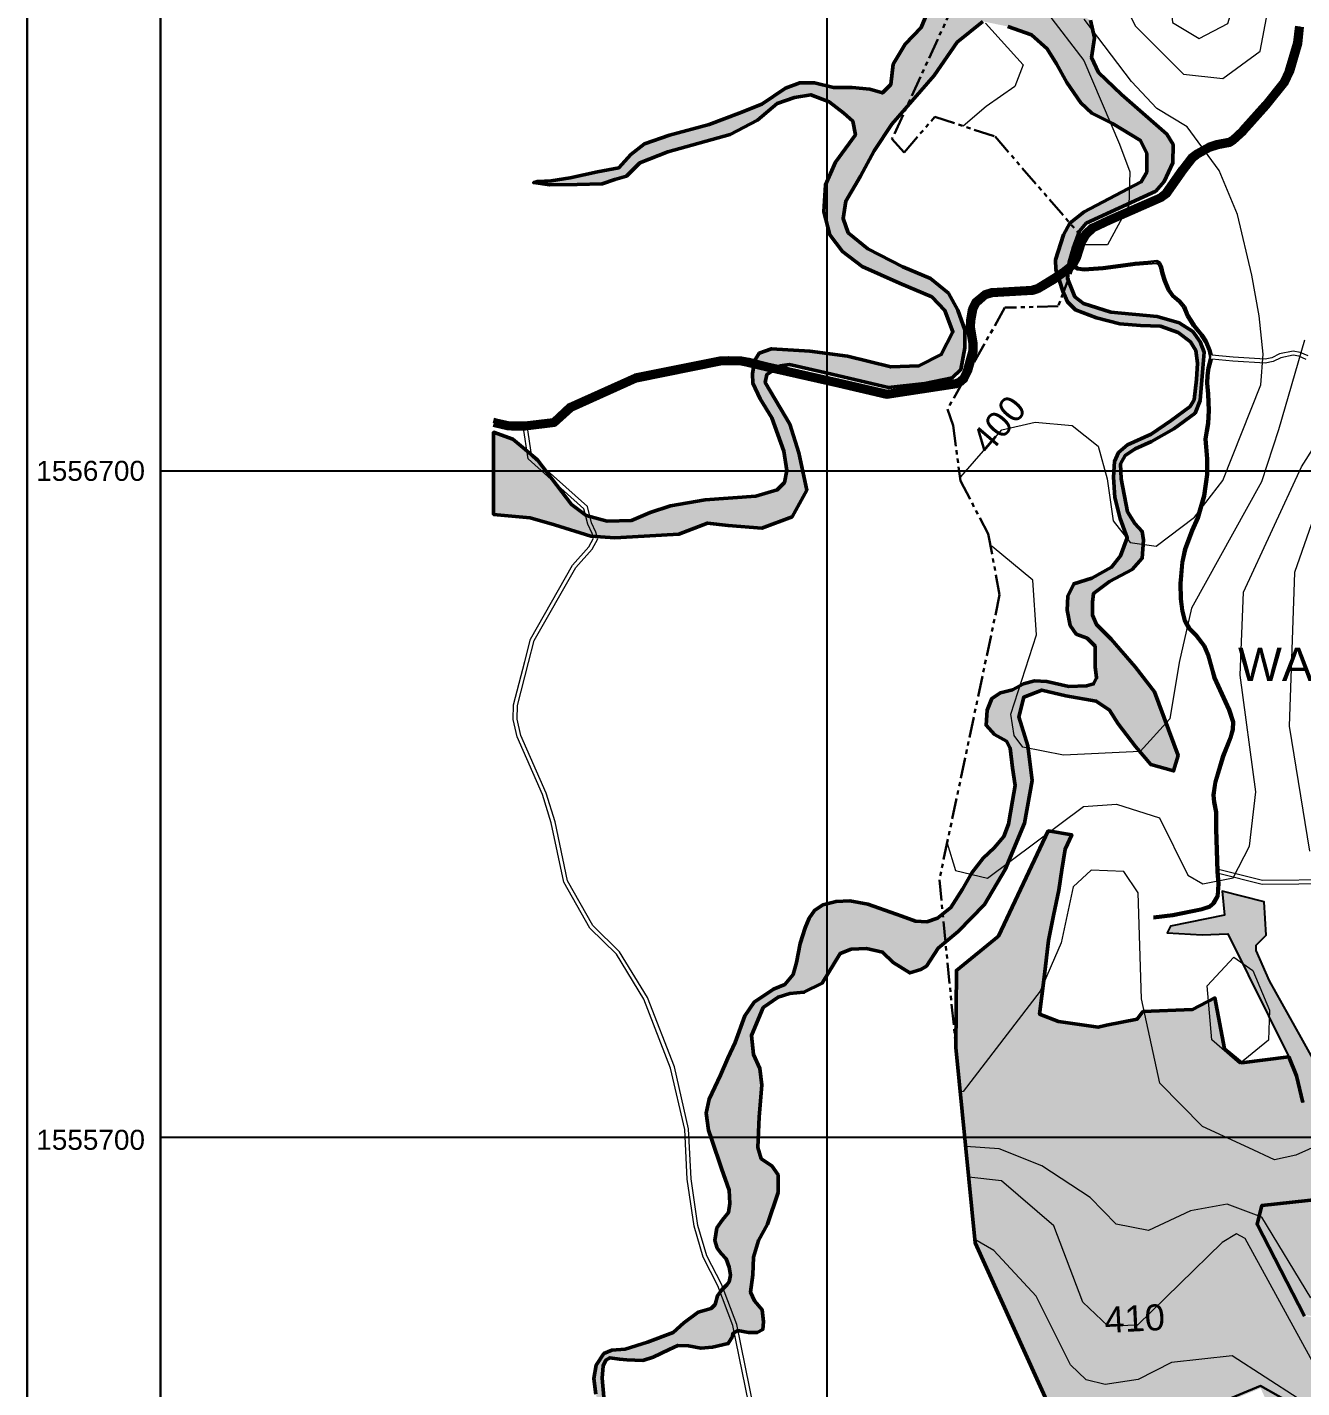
# Model space of a CAD drawing. Header units: metres. Extents: x 32505 to 230200, y 224018 to 1564544.
# Drawn here: x 222800 to 224713, y 1555324 to 1557366 of the extents above; entities that cross this region are included whole.
import ezdxf

# ---------------------------------------------------------------- set-up
doc = ezdxf.new("R2010")
doc.units = ezdxf.units.M
doc.linetypes.add('PHANTOM2', pattern=[1.25, 0.625, -0.125, 0.125, -0.125, 0.125, -0.125])
for name, color, linetype, lineweight in [('10 M CONTOUR', 8, 'Continuous', 9), ('2 M CONTOUR', 254, 'Continuous', 9), ('STREAM', 141, 'Continuous', 0)]:
    doc.layers.add(name, color=color, linetype=linetype, lineweight=lineweight)
for name, color, linetype in [('CONTEXT', 44, 'Continuous'), ('G_B.T. ROAD', 1, 'Continuous'), ('G_CART TRACK', 252, 'Continuous'), ('GRID', 7, 'Continuous'), ('name power lines', 1, 'Continuous'), ('road', 10, 'Continuous'), ('VILLAGE BOUNDARY', 6, 'Continuous')]:
    doc.layers.add(name, color=color, linetype=linetype)
doc.styles.get("Standard").update_dxf_attribs({"font": 'arial.ttf'})

msp = doc.modelspace()

# ---------------------------------------------------------------- hatches: boundary and pattern name
at = {"layer": 'STREAM', "lineweight": 50}
h = msp.add_hatch(color=256, dxfattribs=at)
h.dxf.hatch_style = 1
h.paths.add_polyline_path([(224247.4, 1558015.7), (224226.8, 1558186.4), (224238.5, 1558290.2), (224245.8, 1558341.5), (224238.5, 1558386.2), (224235.5, 1558457.7), (224234.1, 1558505.1), (224232.1, 1558536.4), (224221.5, 1558557.8), (224209.8, 1558581.1), (224192, 1558593.9), (224177.7, 1558605.2), (224151.7, 1558608.6), (224121.6, 1558605.9), (224115.2, 1558598.4), (224114.1, 1558580.7), (224112.5, 1558553.7), (224106.1, 1558531.4), (224088.1, 1558517), (224049.2, 1558503.9), (224021, 1558485.9), (224004.9, 1558469.2), (223998.9, 1558445.2), (223996.5, 1558420.1), (223985.7, 1558387.8), (223960.9, 1558337.1), (223941.8, 1558303.2), (223937.6, 1558272.3), (223932.3, 1558237.8), (223923, 1558220.8), (223891, 1558193.5), (223863.7, 1558154.9), (223860.9, 1558126.7), (223866.6, 1558091.9), (223849.6, 1558049.5), (223840.2, 1558003.4), (223834.5, 1557969.6), (223838.6, 1557935), (223836.7, 1557915.9), (223830.7, 1557898.2), (223815.9, 1557885.2), (223794.9, 1557880.9), (223760.1, 1557877.3), (223718.8, 1557886.7), (223697.5, 1557879), (223690.1, 1557872.2), (223681.5, 1557852.8), (223671.8, 1557835.7), (223657, 1557826.5), (223630.2, 1557830.2), (223621, 1557855.1), (223609, 1557887.6), (223599.9, 1557900.1), (223580.2, 1557909.6), (223560.9, 1557922.6), (223532.9, 1557953.7), (223500, 1557979.3), (223500, 1557965.7), (223510.2, 1557958.3), (223533.1, 1557934.2), (223552.8, 1557909.9), (223570.1, 1557895.3), (223584.7, 1557891.6), (223592, 1557882.5), (223600.2, 1557861.6), (223612.1, 1557830.6), (223620.3, 1557807.9), (223646.7, 1557793.3), (223666.7, 1557793.3), (223680.4, 1557800.6), (223696.8, 1557823.3), (223708.8, 1557830.4), (223741.1, 1557831), (223769, 1557822.5), (223801.9, 1557803.2), (223831.4, 1557793), (223893.1, 1557774.8), (223953.8, 1557737.2), (223977.4, 1557697.1), (223981.9, 1557669.3), (223984.6, 1557645.1), (223998.9, 1557625.3), (224037.5, 1557610.1), (224060.9, 1557587.7), (224073.4, 1557560.7), (224086, 1557545.5), (224104, 1557535.6), (224135.4, 1557536.5), (224174.9, 1557505.1), (224185.7, 1557455.7), (224157.6, 1557403.9), (224141.5, 1557365.6), (224117.4, 1557340.6), (224099.6, 1557310.3), (224096, 1557279.9), (224083.5, 1557267.4), (224064.7, 1557272.8), (224038, 1557275.5), (224010.3, 1557275.5), (223981.7, 1557282.6), (223959.4, 1557282.6), (223938, 1557274.6), (223902.3, 1557250.5), (223868.3, 1557237.1), (223823.7, 1557220.2), (223763.9, 1557204.1), (223726.4, 1557190.7), (223705.9, 1557174.7), (223688, 1557155), (223655.9, 1557148.8), (223614.8, 1557139.9), (223586.2, 1557135.4), (223565.7, 1557134.5), (223560.3, 1557132.7), (223584.5, 1557129.2), (223625.5, 1557130.1), (223663, 1557130.9), (223681.8, 1557137.2), (223699.6, 1557142.5), (223719.3, 1557162.2), (223761.2, 1557179.1), (223855, 1557205), (223896, 1557226.4), (223925.4, 1557251.3), (223951.5, 1557260.7), (223976, 1557264.6), (224003.8, 1557254), (224025.5, 1557236.8), (224038.9, 1557225.1), (224043, 1557204.6), (224012.9, 1557163.5), (223998, 1557129.2), (223995.7, 1557088.9), (224004.6, 1557054.6), (224023.4, 1557029.2), (224053.3, 1557007.1), (224109.1, 1556981.6), (224157.8, 1556961.2), (224177, 1556940.6), (224189.3, 1556908.9), (224171.7, 1556874.6), (224138.3, 1556857.9), (224096, 1556856.2), (224031.2, 1556872.3), (223974.7, 1556880), (223917.1, 1556883.3), (223898.5, 1556876.7), (223891.3, 1556865.2), (223888.6, 1556846), (223889.2, 1556831.6), (223900.1, 1556808.2), (223917.6, 1556779.9), (223935.6, 1556729.8), (223939.9, 1556700.9), (223936.7, 1556682.9), (223925.7, 1556671.5), (223893.6, 1556662.2), (223817.6, 1556656.7), (223765.5, 1556647.5), (223734.7, 1556637.7), (223707, 1556625.8), (223670.2, 1556624.7), (223638.7, 1556633.4), (223617.1, 1556649.6), (223565.1, 1556717.4), (223528.6, 1556747.6), (223500, 1556758.1), (223500, 1556634.8), (223554.8, 1556629.7), (223591.2, 1556619.3), (223645.7, 1556602.4), (223682, 1556599.8), (223726.1, 1556602.4), (223778, 1556605), (223820.8, 1556621.9), (223852, 1556618), (223902.6, 1556614.1), (223948, 1556631), (223970, 1556671.1), (223957.8, 1556727), (223944.6, 1556770), (223907.7, 1556832.7), (223909.9, 1556844.7), (223930.1, 1556857.7), (223944.2, 1556859.7), (224007.6, 1556845.2), (224092.5, 1556825.2), (224147, 1556831.2), (224187.9, 1556839.7), (224201.4, 1556852.2), (224207.4, 1556884.6), (224207.4, 1556911.6), (224196.7, 1556941.5), (224182.8, 1556966.8), (224155.5, 1556988.6), (224114.3, 1557006.5), (224061.6, 1557033.3), (224032.3, 1557057.6), (224024.5, 1557078.9), (224028.5, 1557104.9), (224050.5, 1557142.6), (224071, 1557180.4), (224097.8, 1557220.6), (224161.3, 1557293.3), (224195.8, 1557343.4), (224234.1, 1557374.7), (224271.5, 1557367.1), (224307.3, 1557354.7), (224330.7, 1557333.7), (224344.7, 1557311.1), (224360.3, 1557283.1), (224381.3, 1557252.7), (224397.6, 1557237.2), (224428.8, 1557221.6), (224470.8, 1557195.9), (224480.2, 1557176.5), (224480.2, 1557148.5), (224471.8, 1557133.9), (224433, 1557113.6), (224386.4, 1557088.8), (224364.6, 1557071.9), (224355.4, 1557054.4), (224343.4, 1557017.1), (224343.8, 1557002.6), (224354.4, 1556969.9), (224361.1, 1556953.6), (224373.2, 1556941.6), (224404.9, 1556930), (224440, 1556920.9), (224470.8, 1556918.5), (224500.6, 1556917.1), (224527.1, 1556907.9), (224545.7, 1556893.8), (224553.8, 1556880.9), (224556.2, 1556861.8), (224554.8, 1556837.5), (224551.4, 1556806.9), (224545.2, 1556796.8), (224517, 1556775.8), (224486.9, 1556755.3), (224451.3, 1556739.3), (224438, 1556727.9), (224431.8, 1556714.1), (224430.4, 1556690.8), (224432.3, 1556660), (224440.4, 1556628.6), (224450.8, 1556599.6), (224440.8, 1556572.5), (224427.5, 1556555.4), (224397.6, 1556539.3), (224370.5, 1556530.7), (224361.5, 1556512), (224360.8, 1556491.1), (224365.3, 1556467.9), (224374.3, 1556455.2), (224390.7, 1556449.2), (224402.7, 1556437.3), (224402.7, 1556420.1), (224402.7, 1556405.9), (224404.9, 1556389.5), (224400.4, 1556380.5), (224390, 1556377.5), (224363, 1556376.8), (224330.2, 1556384.2), (224311.5, 1556385), (224295, 1556380.5), (224278.6, 1556371.5), (224260.6, 1556367.1), (224247.9, 1556358.8), (224240.5, 1556340.9), (224239, 1556318.5), (224251.7, 1556304.3), (224269.6, 1556294.6), (224275.2, 1556284.2), (224278.9, 1556254.5), (224282.6, 1556227.8), (224278.9, 1556204.8), (224272.9, 1556169.9), (224265.5, 1556151.4), (224251.2, 1556134.3), (224234.5, 1556119), (224217.8, 1556096.8), (224203.9, 1556072.2), (224186.3, 1556044.9), (224166, 1556028.7), (224149.9, 1556023.4), (224133.3, 1556024.3), (224112.6, 1556032.1), (224061.5, 1556050.1), (224034.8, 1556054.7), (224014, 1556054), (223993.9, 1556048.9), (223981.5, 1556040.2), (223973.3, 1556028.8), (223967.3, 1556014.2), (223960, 1555990.8), (223954.5, 1555962.5), (223949.5, 1555944.6), (223937.1, 1555929.5), (223920, 1555922.3), (223890.8, 1555902.7), (223877, 1555882.3), (223862.4, 1555842.3), (223851.5, 1555818.6), (223840.7, 1555793.2), (223823.3, 1555757.1), (223819, 1555736.1), (223822.6, 1555710.8), (223827.6, 1555696.3), (223842.2, 1555653.2), (223853.7, 1555620.9), (223854.8, 1555590.2), (223843.7, 1555576.3), (223835, 1555564), (223832.2, 1555545.3), (223835.3, 1555533.8), (223841.5, 1555525.7), (223849.1, 1555517.6), (223856.3, 1555497.8), (223853.2, 1555482.1), (223842.4, 1555470.9), (223835.9, 1555462.2), (223831.3, 1555444.6), (223807, 1555437.6), (223785.4, 1555421.8), (223769.6, 1555407.3), (223731, 1555392.4), (223697.3, 1555382.1), (223677.2, 1555380.8), (223665.4, 1555375.5), (223654.1, 1555358.1), (223650.2, 1555338), (223653.2, 1555314.5), (223662.1, 1555290.8), (223672.1, 1555274.8), (223682.5, 1555257.9), (223692.9, 1555238.4), (223698.1, 1555227.1), (223716.1, 1555192.6), (223736.3, 1555182.6), (223754.5, 1555181.4), (223769.6, 1555172.5), (223779.2, 1555152), (223783.3, 1555121.8), (223777.8, 1555098.5), (223756.4, 1555083.9), (223695.8, 1555060.7), (223637.4, 1555049.9), (223587.6, 1555027.5), (223531.2, 1554986.8), (223500, 1554964.2), (223500, 1554882.8), (223531.3, 1554906.2), (223564.1, 1554928.7), (223590.8, 1554957.4), (223606.2, 1554998), (223638.7, 1555017.1), (223655.2, 1555019), (223689, 1555012.4), (223724.6, 1554996.1), (223741.9, 1554980.9), (223760.1, 1554948.4), (223760.1, 1554917), (223774.4, 1554886.5), (223799.8, 1554861.2), (223829.2, 1554844.9), (223851.6, 1554827.7), (223875.9, 1554792.1), (223887.7, 1554778.6), (223904.1, 1554755.3), (223920.5, 1554730.7), (223931.3, 1554704.2), (223947.7, 1554685.9), (223963.5, 1554658.1), (223977.3, 1554629.8), (223988.1, 1554605.2), (224000.7, 1554585.6), (224017.4, 1554573.9), (224030.8, 1554564.1), (224041, 1554552.3), (224049.2, 1554538.6), (224057, 1554526.1), (224069.2, 1554512), (224079.8, 1554501.8), (224097.4, 1554487.7), (224111.2, 1554479.8), (224133.9, 1554468.9), (224151.2, 1554453.2), (224173.9, 1554433.3), (224191.4, 1554419), (224187.8, 1554428), (224180.5, 1554438.4), (224156.9, 1554458.8), (224142, 1554471.4), (224128.4, 1554481.4), (224121.8, 1554489.5), (224114.9, 1554499.4), (224107.3, 1554506.2), (224094, 1554511.1), (224082.6, 1554515.3), (224078.9, 1554527), (224076.7, 1554537.3), (224075, 1554543.9), (224073.4, 1554548.6), (224069.8, 1554552.7), (224065.8, 1554555.8), (224047.2, 1554579.8), (224034.1, 1554589.5), (224014, 1554598.7), (223999.8, 1554613.5), (223996, 1554623.3), (223989.1, 1554640.8), (223982.6, 1554658), (223977.5, 1554676.6), (223956.1, 1554703.3), (223936.5, 1554738.3), (223928.3, 1554760.2), (223919, 1554776.5), (223900.9, 1554795.1), (223883.4, 1554810.9), (223860.8, 1554840.6), (223825.8, 1554885.2), (223814.8, 1554900.7), (223799.1, 1554918.1), (223800.2, 1554937.4), (223806.8, 1554955.9), (223806.8, 1554978.1), (223792.9, 1555004.7), (223774.1, 1555024.7), (223764.6, 1555041.3), (223767.9, 1555055.8), (223776.3, 1555068.5), (223795.7, 1555090.2), (223808.5, 1555105.1), (223813.8, 1555130), (223805.4, 1555166.3), (223794.8, 1555193.1), (223779.7, 1555200.4), (223763, 1555198.7), (223736.1, 1555196.4), (223725.5, 1555208.2), (223707.4, 1555239.9), (223693.7, 1555265.3), (223677, 1555287.2), (223665.4, 1555310.2), (223662.9, 1555338.4), (223664.8, 1555363.2), (223674.4, 1555369.2), (223688.7, 1555367.1), (223700.1, 1555366), (223724, 1555365.3), (223739.4, 1555369.9), (223763.4, 1555381.4), (223776.4, 1555387.8), (223792.5, 1555387.1), (223811.2, 1555383.4), (223828.4, 1555385), (223852.2, 1555390.4), (223858.5, 1555401.2), (223859, 1555405.8), (223866.4, 1555410.1), (223882.5, 1555407.1), (223895.4, 1555406.9), (223904, 1555411.4), (223905.2, 1555423.2), (223903.1, 1555441.1), (223884.9, 1555462.9), (223888.9, 1555493.6), (223890, 1555520), (223897.4, 1555545.4), (223911.1, 1555569.7), (223927, 1555617.2), (223927, 1555643.6), (223917.5, 1555657.4), (223901.6, 1555667.9), (223896.3, 1555684.6), (223898.4, 1555730.8), (223902.6, 1555778.1), (223899.4, 1555803.3), (223890, 1555824.3), (223886.8, 1555852.6), (223904.7, 1555894.6), (223926.8, 1555910.4), (223944.6, 1555915.6), (223965.6, 1555917.7), (223993, 1555931.4), (224020.1, 1555975.9), (224036.8, 1555982.2), (224059.8, 1555983.2), (224083.8, 1555978), (224099.5, 1555962.4), (224124.5, 1555946.7), (224141.3, 1555951.9), (224149.6, 1555956.9), (224167.3, 1555983.9), (224197.4, 1556008.8), (224236.8, 1556049.3), (224267.7, 1556102), (224296.7, 1556171.4), (224308.1, 1556235.5), (224301.9, 1556287.3), (224288.4, 1556330.8), (224295.6, 1556360.8), (224322.6, 1556371.1), (224358.8, 1556362.8), (224404.4, 1556354.6), (224424.1, 1556341.1), (224437.5, 1556320.4), (224463.4, 1556286.3), (224486.2, 1556259.3), (224520.4, 1556250), (224527.2, 1556273.1), (224491.7, 1556368.8), (224462.9, 1556406.2), (224427, 1556447.4), (224404.6, 1556469.4), (224398.6, 1556483.6), (224399, 1556503.3), (224400.1, 1556516), (224424.1, 1556534), (224458.2, 1556552.1), (224473.3, 1556569.1), (224475.3, 1556596.2), (224473.3, 1556609.2), (224462.2, 1556621.2), (224451.2, 1556638.9), (224441.7, 1556688.4), (224440.9, 1556710.9), (224447.9, 1556723.3), (224463, 1556733), (224487.5, 1556744.3), (224521, 1556763.1), (224552.6, 1556787), (224560.3, 1556805.9), (224564.2, 1556854.5), (224566.1, 1556878.1), (224560.3, 1556893.9), (224549.1, 1556909.2), (224528.8, 1556922.1), (224496, 1556931.8), (224426.2, 1556938.5), (224385.5, 1556951.2), (224372.1, 1556961.5), (224361.2, 1556988.9), (224363.6, 1557013.2), (224369.6, 1557033.8), (224379.3, 1557059.8), (224389.5, 1557071.8), (224493.6, 1557119.9), (224506.2, 1557134.3), (224519.5, 1557162.6), (224519.6, 1557190.1), (224510.2, 1557205.5), (224442.4, 1557265.2), (224408, 1557297.8), (224397.5, 1557320.7), (224401.6, 1557350.1), (224395.7, 1557376.7), (224383.9, 1557382.6), (224360.9, 1557382.6), (224336.2, 1557383.1), (224316.1, 1557386.7), (224273.8, 1557411.2), (224234.8, 1557442.6), (224215.3, 1557502.6), (224209.3, 1557610.6), (224217.7, 1557665.4), (224230.8, 1557679.4), (224263.4, 1557698.1), (224271.8, 1557723.2), (224276.5, 1557780.1), (224290.5, 1557811.5), (224297.2, 1557814.2), (224291, 1557841.5), (224276, 1557867)])
at = {"layer": 'STREAM', "true_color": 0xffffdb}
h = msp.add_hatch(color=7, dxfattribs=at)
h.dxf.hatch_style = 1
h.paths.add_polyline_path([(225606.6, 1555580), (225522.9, 1555555.5), (225461.9, 1555711.3), (225266, 1556022.2), (225219.2, 1556001.8), (225147.3, 1556151.7), (225131, 1556181.7), (225079.6, 1556295), (224911.7, 1556513.3), (224908.2, 1556632.7), (224839.5, 1556623.1), (224829, 1556563.5), (224826.8, 1556481.2), (224895.3, 1556374.5), (224951.2, 1556239), (225001.3, 1556245.7), (225026, 1556173.6), (225025.8, 1556142), (225034.7, 1556133.2), (225107.3, 1555974.4), (225154.4, 1555979.8), (225190.4, 1555832), (225054.2, 1555798.8), (225046, 1555845.6), (224998.7, 1555848.2), (224994.4, 1555885.5), (224968.5, 1555888.4), (224979.6, 1555815.1), (225020, 1555690.7), (225061.3, 1555686.1), (225072.3, 1555744.5), (225153.5, 1555788.1), (225225, 1555750.1), (225149.7, 1555668), (225136.6, 1555648.8), (225111.1, 1555628.5), (225019.7, 1555686.1), (224941.8, 1555699.2), (224898.9, 1555695.3), (224795.1, 1555547.6), (224857.3, 1555369.9), (224844.3, 1555365.4), (224848.1, 1555310.3), (224800.4, 1555306.9), (224765.9, 1555426.2), (224716.8, 1555431.8), (224645.8, 1555569.7), (224653, 1555597.9), (224744.8, 1555607.6), (224742, 1555662.9), (224714.2, 1555752.5), (224704.7, 1555792.4), (224693.4, 1555820.7), (224622.5, 1555811.9), (224597.1, 1555832.6), (224582.6, 1555909.1), (224548.8, 1555891.9), (224474.4, 1555888.6), (224465.6, 1555877.1), (224419.8, 1555868.1), (224407.2, 1555865.2), (224347.9, 1555873.7), (224319.4, 1555884.7), (224326.1, 1555940.1), (224332.9, 1555995.5), (224340.4, 1556033.1), (224348, 1556070.8), (224352.9, 1556101.5), (224357.9, 1556132.3), (224367.6, 1556154), (224332.3, 1556159.8), (224257.5, 1556001.9), (224194.5, 1555950.4), (224193.8, 1555835), (224222.8, 1555541.7), (224373.9, 1555208.6), (224401.9, 1555220.2), (224420.1, 1555227.8), (224651.1, 1555323.6), (224727.2, 1555155.8), (224889.5, 1555223.2), (225042.1, 1555289.6), (225122.5, 1555196.3), (225119, 1555205.7), (225119, 1555223.8), (225123.2, 1555245.9), (225129.5, 1555262.1), (225151.4, 1555293.4), (225153, 1555315.6), (225147.5, 1555360.9), (225143.9, 1555378.6), (225146.2, 1555389.8), (225152.1, 1555397.4), (225164.2, 1555401), (225184.9, 1555400.3), (225204.7, 1555391.4), (225213.2, 1555363.9), (225213.2, 1555314.3), (225221.8, 1555294.3), (225250.6, 1555277), (225260.2, 1555259.1), (225265.1, 1555245.4), (225284.8, 1555221.8), (225285.8, 1555202.8), (225285.7, 1555172.3), (225277.2, 1555148.9), (225273.5, 1555129.4), (225274.8, 1555112.6), (225278.3, 1555109.2), (225349.6, 1555275.1), (225526.2, 1555078.5), (225592.3, 1555004.9), (226060.8, 1554862.3), (226121.5, 1554856), (226122.7, 1554856), (226130.8, 1554861.9), (226139.4, 1554870), (226139.3, 1554854.1), (226255.4, 1554842.6), (226259.5, 1554848.3), (226259.9, 1554871.3), (226268.5, 1554885.6), (226267.7, 1554897.8), (226316.4, 1554959.4), (226397.3, 1555013.7), (226385.3, 1555076.8), (226378.4, 1555077.1), (226197.4, 1555021.5), (226204.2, 1555051.7), (226114.2, 1555071.6), (225890, 1555099.7), (225810.7, 1555158.9), (225677.8, 1555201.4), (225677.8, 1555214.3), (225826, 1555219.7), (225716.5, 1555433)])
at = {"layer": 'STREAM', "lineweight": 50}
h = msp.add_hatch(color=256, dxfattribs=at)
h.dxf.hatch_style = 1
h.paths.add_polyline_path([(224593.4, 1556069.3), (224596.9, 1556033.6), (224515.7, 1556016.7), (224511, 1556006.9), (224563.4, 1556004.1), (224602, 1556005.6), (224693.4, 1555820.7), (224704.7, 1555792.4), (224714.2, 1555752.5), (224742, 1555662.9), (224744.8, 1555607.6), (224653, 1555597.9), (224645.8, 1555569.7), (224716.1, 1555433.3), (224765.2, 1555427.3), (224816.5, 1555444), (224845.7, 1555365.9), (224857.3, 1555369.9), (224795.1, 1555547.6), (224765.8, 1555617.4), (224777.1, 1555720.1), (224812.6, 1555718.4), (224759.4, 1555764.4), (224711.8, 1555849.7), (224664.2, 1555935.1), (224644.5, 1555980.5), (224644.4, 1555988.4), (224659.5, 1556003.6), (224656.4, 1556053.6)])

# ---------------------------------------------------------------- linework, layer by layer
at = {"color": 1, "lineweight": 50, "flags": 128}
for points in [[(224714.2, 1555752.5), (224704.7, 1555792.4), (224693.4, 1555820.7), (224622.5, 1555811.9), (224597.1, 1555832.6), (224582.6, 1555909.1), (224548.8, 1555891.9), (224474.4, 1555888.6), (224465.6, 1555877.1), (224419.8, 1555868.1), (224407.2, 1555865.2), (224347.9, 1555873.7), (224319.4, 1555884.7), (224326.1, 1555940.1), (224332.9, 1555995.5), (224340.4, 1556033.1), (224348, 1556070.8), (224352.9, 1556101.5), (224357.9, 1556132.3), (224367.6, 1556154), (224332.3, 1556159.8), (224257.5, 1556001.9), (224194.5, 1555950.4), (224193.8, 1555835), (224222.8, 1555541.7), (224373.9, 1555208.6)], [(224716.8, 1555431.8), (224645.8, 1555569.7), (224653, 1555597.9), (224744.8, 1555607.6)]]:
    msp.add_lwpolyline(points, dxfattribs=at)
at = {"color": 4}
for points in [[(224759.4, 1555764.4), (224711.8, 1555849.7), (224664.2, 1555935.1), (224644.5, 1555980.5), (224644.4, 1555988.4), (224659.5, 1556003.6), (224656.4, 1556053.6), (224593.4, 1556069.3), (224596.9, 1556033.6), (224515.7, 1556016.7), (224511, 1556006.9), (224563.4, 1556004.1), (224602, 1556005.6), (224693.4, 1555820.7), (224704.7, 1555792.4), (224714.2, 1555752.5)], [(224744.8, 1555607.6), (224653, 1555597.9), (224645.8, 1555569.7), (224716.1, 1555433.3)]]:
    msp.add_lwpolyline(points, dxfattribs=at)
at = {"layer": '10 M CONTOUR', "linetype": 'Continuous', "elevation": 400}
msp.add_lwpolyline([(224199.9, 1556690.3), (224201.2, 1556691), (224262.7, 1556761.8), (224312.6, 1556773.3), (224368, 1556768.2), (224407.5, 1556737), (224420.8, 1556688.3), (224430, 1556625.1), (224455.2, 1556592.8), (224494.1, 1556587.4), (224551.6, 1556630.5), (224594.5, 1556685.6), (224651.3, 1556829.2), (224654.8, 1556875.4), (224648.8, 1556932.8), (224637.7, 1556993.9), (224616.4, 1557084.7), (224588.7, 1557151.1), (224540.6, 1557216.6), (224495.3, 1557244.1), (224457.5, 1557284.5), (224386.4, 1557378)], dxfattribs=at)
at = {"layer": '10 M CONTOUR'}
msp.add_polyline3d([(224775.2, 1555279.4, 410), (224627.9, 1555548.3, 410), (224614.8, 1555555, 410), (224593.4, 1555542.4, 410), (224466.4, 1555418, 410), (224422.3, 1555416.8, 410), (224384.4, 1555452.8, 410), (224340.8, 1555567, 410), (224262.3, 1555634.7, 410), (224213, 1555640.3, 410)], dxfattribs=at)
at = {"layer": '2 M CONTOUR', "linetype": 'Continuous'}
for points, elevation in [([(224238.1, 1557372.1), (224294.6, 1557309.7), (224282.3, 1557277.1), (224239.4, 1557247.2), (224204.6, 1557217.6)], 396), ([(224717.1, 1556896.3), (224678, 1556761.6), (224652.5, 1556683.9), (224547.2, 1556494), (224528.7, 1556412.5), (224514.9, 1556327.9), (224470.3, 1556278.8), (224355, 1556273.5), (224294.3, 1556285.7), (224281.3, 1556303.2), (224276, 1556335), (224314.6, 1556454.1), (224309.2, 1556536), (224248.4, 1556586.8), (224245.8, 1556587)], 402), ([(224180.6, 1556141.7), (224193.3, 1556100.3), (224241.4, 1556088.9), (224385.3, 1556196.6), (224434.8, 1556200.2), (224499.2, 1556179.4), (224541.9, 1556093.4), (224564.1, 1556080.3), (224609.7, 1556089.4), (224634.2, 1556137), (224644.1, 1556218.7), (224620.3, 1556393.5), (224625.3, 1556517.9), (224712.3, 1556706.1), (224772.4, 1556801)], 404), ([(224749.6, 1556683.5), (224701.8, 1556547.7), (224693.8, 1556317), (224724.5, 1556129.4)], 406), ([(224741.9, 1555690.2), (224704, 1555673.1), (224671.9, 1555666.4), (224633.3, 1555684.4), (224563.7, 1555716.3), (224499.8, 1555781.2), (224472.3, 1555908), (224467.5, 1556066.7), (224446, 1556098.9), (224396.6, 1556101.1), (224369.6, 1556075.9), (224351.6, 1555991.9), (224320, 1555919.3), (224204.9, 1555769), (224200.4, 1555767.8)], 406), ([(224726.3, 1555459), (224653.1, 1555580.2), (224600.7, 1555599.7), (224545.6, 1555589.8), (224483, 1555560.3), (224434.5, 1555569.7), (224395.4, 1555609.9), (224322.8, 1555657.1), (224258.5, 1555682.8), (224208.5, 1555686.2)], 408)]:
    msp.add_lwpolyline(points, dxfattribs=dict(at, elevation=elevation))
at = {"layer": '2 M CONTOUR'}
for points in [[(224650.6, 1557330.2, 402), (224673.6, 1557451.6, 402), (224606.1, 1557590.2, 402), (224520.4, 1557641.2, 402), (224388.6, 1557616.5, 402), (224313.5, 1557579, 402), (224281.6, 1557540.5, 402), (224284.9, 1557497.1, 402), (224316, 1557483.6, 402), (224395.2, 1557463.5, 402), (224436.4, 1557420.7, 402), (224463.3, 1557367.5, 402), (224535.2, 1557295.6, 402), (224594.5, 1557289, 402), (224650.6, 1557330.2, 402)], [(224625.1, 1557447.9, 404), (224581.6, 1557489, 404), (224547.3, 1557487.6, 404), (224518.8, 1557457.2, 404), (224515.3, 1557415.2, 404), (224518.8, 1557373, 404), (224558.6, 1557348.9, 404), (224602, 1557371.6, 404), (224625.1, 1557447.9, 404)], [(224331.3, 1557386.8, 398), (224385.7, 1557316, 398), (224439.3, 1557190.3, 398), (224454.8, 1557149, 398), (224453.5, 1557098.2, 398), (224421.5, 1557039.4, 398), (224382.3, 1557039.6, 398)], [(224663.1, 1555845.6, 404), (224619.2, 1555810.3, 404), (224577.8, 1555846.2, 404), (224570.8, 1555927.5, 404), (224610.8, 1555970.4, 404), (224639.6, 1555950.4, 404), (224664.6, 1555890.9, 404), (224663.1, 1555845.6, 404)], [(224707.6, 1555308.1, 412), (224608.3, 1555372.2, 412), (224517.3, 1555361.9, 412), (224467.2, 1555336.8, 412), (224417.7, 1555329.2, 412), (224389.2, 1555336.3, 412), (224365.7, 1555358.7, 412), (224314.2, 1555461.8, 412), (224250.9, 1555530.3, 412), (224222.3, 1555546.8, 412)]]:
    msp.add_polyline3d(points, dxfattribs=at)
at = {"layer": 'G_B.T. ROAD', "color": 253, "lineweight": 70}
for points in [[(223500, 1556776.2), (223505.3, 1556774.9), (223521.5, 1556771.3), (223527.7, 1556770.8), (223547.1, 1556770.8), (223589.4, 1556775.8), (223613.6, 1556798.1), (223712.4, 1556842.6), (223839.8, 1556868.1), (223852.3, 1556868.9), (223871.9, 1556868.1), (223882.9, 1556866.4), (223910.5, 1556859.5), (224019.2, 1556835), (224090.4, 1556818.4), (224193.2, 1556834.3), (224198.8, 1556837), (224203.8, 1556841.3), (224208.5, 1556851.5), (224216.8, 1556880.4), (224216.8, 1556891.2), (224212.9, 1556915.4), (224213.3, 1556926.5), (224216.4, 1556943.9), (224221.7, 1556955.1), (224236.1, 1556967.5), (224247.3, 1556971), (224307.9, 1556974.2), (224315.5, 1556977), (224339.4, 1556991.1), (224353.2, 1557000.4), (224366.3, 1557010.8), (224371.8, 1557020.7), (224379, 1557044.4), (224387.1, 1557058), (224397.5, 1557067.5), (224423, 1557079.5), (224455, 1557093.5), (224500.8, 1557113.5), (224506.7, 1557118), (224532.3, 1557154.4), (224545.3, 1557171.2), (224555.4, 1557179.1), (224573.4, 1557189), (224585.3, 1557192.8), (224603.4, 1557196.2), (224607.9, 1557199), (224622.6, 1557212.5), (224657, 1557251.1), (224684.5, 1557285.5), (224691.6, 1557300.6), (224703.9, 1557342.7), (224706.7, 1557367.3)], [(223500, 1556770), (223504, 1556769.1), (223520.6, 1556765.4), (223527.5, 1556764.8), (223547.4, 1556764.8), (223592, 1556770.1), (223617, 1556793), (223714.3, 1556836.8), (223840.6, 1556862.2), (223852.3, 1556862.9), (223871.3, 1556862.1), (223881.7, 1556860.5), (223909.1, 1556853.7), (224017.8, 1556829.1), (224090.2, 1556812.3), (224195, 1556828.5), (224202.2, 1556831.9), (224208.7, 1556837.6), (224214.1, 1556849.4), (224222.8, 1556879.5), (224222.8, 1556891.7), (224218.9, 1556915.8), (224219.3, 1556925.9), (224222.2, 1556942.1), (224226.6, 1556951.4), (224239.1, 1556962.2), (224248.4, 1556965), (224309.1, 1556968.3), (224318, 1556971.5), (224342.6, 1556986), (224356.7, 1556995.6), (224370.9, 1557006.8), (224377.4, 1557018.3), (224384.6, 1557041.9), (224391.9, 1557054.1), (224400.9, 1557062.5), (224425.5, 1557074), (224457.4, 1557088.1), (224503.9, 1557108.3), (224511.1, 1557113.8), (224537.1, 1557150.8), (224549.6, 1557167), (224558.7, 1557174.1), (224575.7, 1557183.4), (224586.8, 1557186.9), (224605.6, 1557190.5), (224611.6, 1557194.2), (224626.9, 1557208.3), (224661.6, 1557247.2), (224689.7, 1557282.3), (224697.2, 1557298.4), (224709.8, 1557341.5), (224712.6, 1557366.7)]]:
    msp.add_lwpolyline(points, dxfattribs=at)
at = {"layer": 'G_CART TRACK', "lineweight": 30}
for points in [[(224490.1, 1556031.4), (224519.1, 1556034.7), (224562, 1556043.6), (224573.6, 1556047.4), (224579.5, 1556052.4), (224585.2, 1556062.4), (224586.3, 1556080.2), (224584.9, 1556099.1), (224582.9, 1556162.4), (224582.9, 1556187.9), (224579.7, 1556203), (224578.9, 1556213.8), (224581.7, 1556233.1), (224593.5, 1556272.3), (224604.7, 1556300.7), (224608.1, 1556312.6), (224608.4, 1556323.1), (224602.4, 1556341), (224580.6, 1556389.1), (224576.6, 1556403), (224571.1, 1556422.5), (224565.1, 1556436.6), (224553.3, 1556452.3), (224542.2, 1556463.1), (224536.2, 1556474.2), (224532.1, 1556489.8), (224529.6, 1556507.9), (224529.3, 1556531.1), (224532.1, 1556563), (224536.4, 1556583.2), (224546.9, 1556611.4), (224555.2, 1556630.4), (224564.8, 1556663), (224569.1, 1556694.8), (224569.1, 1556718), (224567.8, 1556736), (224566.9, 1556747.7), (224568.8, 1556760), (224571, 1556771.8), (224571.9, 1556790.9), (224570.6, 1556815.5), (224569.4, 1556831.6), (224569.7, 1556843.3), (224571.5, 1556854.7), (224573.8, 1556864.2), (224575.3, 1556870.9), (224573.1, 1556880.1), (224567.6, 1556893.2), (224561.4, 1556903.1), (224549.4, 1556918), (224544.9, 1556925.1), (224540.4, 1556932.5), (224535, 1556945.2), (224528.2, 1556953.5), (224518.1, 1556962), (224511.8, 1556970.9), (224506, 1556984.6), (224502.4, 1556996), (224500.5, 1557004.9), (224498.2, 1557010.1), (224494.8, 1557012.1), (224481.8, 1557010.9), (224462.9, 1557009.6), (224441.5, 1557006.4), (224414.7, 1557002.8), (224386.1, 1557000.9), (224376.2, 1557002.2), (224370, 1557006.1)], [(224577.7, 1556873.8), (224575.9, 1556881.1), (224570.3, 1556894.6), (224563.9, 1556904.9), (224551.9, 1556919.7), (224547.4, 1556926.7), (224543, 1556933.9), (224537.6, 1556946.7), (224530.3, 1556955.6), (224520.3, 1556964), (224514.5, 1556972.4), (224508.8, 1556985.7), (224505.3, 1556996.7), (224503.3, 1557005.8), (224500.5, 1557012.2), (224495.5, 1557015.2), (224481.6, 1557013.9), (224462.6, 1557012.6), (224441, 1557009.4), (224414.4, 1557005.8), (224386.2, 1557003.9), (224377.3, 1557005.1), (224371.9, 1557008.5)], [(224490.4, 1556028.4), (224519.5, 1556031.7), (224562.8, 1556040.7), (224575.1, 1556044.7), (224581.8, 1556050.5), (224588.1, 1556061.5), (224589.3, 1556080.2), (224587.9, 1556099.3), (224585.9, 1556162.5), (224585.9, 1556188.2), (224582.7, 1556203.4), (224581.9, 1556213.7), (224584.6, 1556232.4), (224596.4, 1556271.3), (224607.6, 1556299.8), (224611.1, 1556312.1), (224611.4, 1556323.5), (224605.2, 1556342.1), (224583.4, 1556390.2), (224579.5, 1556403.8), (224573.9, 1556423.5), (224567.7, 1556438.1), (224555.6, 1556454.3), (224544.6, 1556464.9), (224539, 1556475.3), (224535, 1556490.4), (224532.6, 1556508.1), (224532.3, 1556531), (224535, 1556562.6), (224539.3, 1556582.4), (224549.7, 1556610.3), (224558.1, 1556629.4), (224567.7, 1556662.4), (224572.1, 1556694.6), (224572.1, 1556718.1), (224570.8, 1556736.2), (224569.9, 1556747.6), (224571.8, 1556759.5), (224574, 1556771.4), (224574.9, 1556790.9), (224573.6, 1556815.7), (224572.4, 1556831.6), (224572.7, 1556843.1), (224574.4, 1556854.1), (224576.7, 1556863.5), (224577.7, 1556867.8)]]:
    msp.add_lwpolyline(points, dxfattribs=at)
at = {"layer": 'G_CART TRACK', "lineweight": 15}
for points in [[(224722.3, 1556872.6), (224710.4, 1556878), (224699.8, 1556879.9), (224679.6, 1556875.7), (224667.9, 1556869.9), (224657.7, 1556868), (224609.8, 1556870.7), (224577.7, 1556873.8)], [(224719.3, 1556867.4), (224708.6, 1556872.2), (224699.9, 1556873.8), (224681.6, 1556870), (224669.8, 1556864.1), (224658.1, 1556862), (224609.3, 1556864.7), (224577.7, 1556867.8)], [(223896.9, 1555231.3), (223859, 1555417.5), (223836.6, 1555477), (223814.3, 1555520), (223800.8, 1555566.6), (223790.5, 1555637.2), (223786.7, 1555712), (223765.5, 1555803.8), (223725.2, 1555907.3), (223684.2, 1555974.8), (223644.3, 1556014), (223605.2, 1556083), (223586.4, 1556172), (223573.3, 1556214.6), (223535.2, 1556300.9), (223529.2, 1556326.8), (223529.8, 1556348.9), (223546.6, 1556414.1), (223555.3, 1556447.7), (223618.5, 1556558.7), (223642.8, 1556586.4), (223649.9, 1556599.1), (223648, 1556606.3), (223641.2, 1556620.4), (223635.6, 1556643.4), (223551.7, 1556718.2), (223544.3, 1556767.4)], [(223902.9, 1555232.2), (223864.8, 1555419.1), (223842.1, 1555479.5), (223819.9, 1555522.2), (223806.7, 1555567.8), (223796.5, 1555637.8), (223792.6, 1555712.8), (223771.2, 1555805.6), (223730.7, 1555909.9), (223688.9, 1555978.5), (223649.1, 1556017.7), (223610.9, 1556085.1), (223592.2, 1556173.5), (223579, 1556216.7), (223541, 1556302.8), (223535.2, 1556327.4), (223535.8, 1556348), (223552.4, 1556412.6), (223560.9, 1556445.5), (223623.4, 1556555.2), (223647.7, 1556582.9), (223656.4, 1556598.4), (223653.6, 1556608.4), (223646.9, 1556622.4), (223641, 1556646.6), (223557.3, 1556721.2), (223550.2, 1556768.3)], [(225285.8, 1556062.2), (225284.4, 1556064.1), (225208.8, 1556155.4), (225196, 1556173.2), (225185.8, 1556185.5), (225174.3, 1556190.3), (225149.6, 1556186.7), (225067.6, 1556159.5), (224939.8, 1556132.9), (224902.2, 1556122.9), (224843, 1556099.8), (224813.4, 1556090.9), (224763.2, 1556086.5), (224654.1, 1556085.5), (224587.8, 1556101.9)], [(224763.5, 1556080.5), (224653.3, 1556079.5), (224588.1, 1556095.7)]]:
    msp.add_lwpolyline(points, dxfattribs=at)
at = {"layer": 'GRID', "linetype": 'Continuous'}
for p, q in [((222800, 1563900), (222800, 1548339.6)), ((223000, 1563700), (223000, 1550700)), ((223000, 1563700), (223000, 1550700)), ((223000, 1559700), (223000, 1554700))]:
    msp.add_line(p, q, dxfattribs=at)
at = {"layer": 'GRID', "color": 254, "linetype": 'Continuous'}
for p, q in [((224000, 1563700), (224000, 1550700)), ((223000, 1556700), (230000, 1556700)), ((223000, 1555700), (230000, 1555700))]:
    msp.add_line(p, q, dxfattribs=at)
at = {"layer": 'GRID', "linetype": 'Continuous'}
for points in [[(222800, 1563900), (230200, 1563900), (230200, 1548339.6), (222800, 1548339.6)], [(223000, 1550700), (223000, 1563700), (230000, 1563700), (230000, 1550700)], [(223000, 1550700), (223000, 1563700), (230000, 1563700), (230000, 1550700)]]:
    msp.add_lwpolyline(points, close=True, dxfattribs=at)
at = {"layer": 'road', "color": 4, "lineweight": 30}
msp.add_lwpolyline([(224783.4, 1555252), (224651.1, 1555327), (224388.5, 1555218)], dxfattribs=at)
at = {"layer": 'STREAM', "lineweight": 50}
for points in [[(224234.1, 1557374.7), (224195.8, 1557343.4), (224161.3, 1557293.3), (224097.8, 1557220.6), (224071, 1557180.4), (224050.5, 1557142.6), (224028.5, 1557104.9), (224024.5, 1557078.9), (224032.3, 1557057.6), (224061.6, 1557033.3), (224114.3, 1557006.5), (224155.5, 1556988.6), (224182.8, 1556966.8), (224196.7, 1556941.5), (224207.4, 1556911.6), (224207.4, 1556884.6), (224201.4, 1556852.2), (224187.9, 1556839.7), (224147, 1556831.2), (224092.5, 1556825.2), (224007.6, 1556845.2), (223944.2, 1556859.7), (223930.1, 1556857.7), (223909.9, 1556844.7), (223907.7, 1556832.7), (223944.6, 1556770), (223957.8, 1556727), (223970, 1556671.1), (223948, 1556631), (223902.6, 1556614.1), (223852, 1556618), (223820.8, 1556621.9), (223778, 1556605), (223726.1, 1556602.4), (223682, 1556599.8), (223645.7, 1556602.4), (223591.2, 1556619.3), (223554.8, 1556629.7), (223500, 1556634.8), (223500, 1556758.1), (223528.6, 1556747.6), (223565.1, 1556717.4), (223617.1, 1556649.6), (223638.7, 1556633.4), (223670.2, 1556624.7), (223707, 1556625.8), (223734.7, 1556637.7), (223765.5, 1556647.5), (223817.6, 1556656.7), (223893.6, 1556662.2), (223925.7, 1556671.5), (223936.7, 1556682.9), (223939.9, 1556700.9), (223935.6, 1556729.8), (223917.6, 1556779.9), (223900.1, 1556808.2), (223889.2, 1556831.6), (223888.6, 1556846), (223891.3, 1556865.2), (223898.5, 1556876.7), (223917.1, 1556883.3), (223974.7, 1556880), (224031.2, 1556872.3), (224096, 1556856.2), (224138.3, 1556857.9), (224171.7, 1556874.6), (224189.3, 1556908.9), (224177, 1556940.6), (224157.8, 1556961.2), (224109.1, 1556981.6), (224053.3, 1557007.1), (224023.4, 1557029.2), (224004.6, 1557054.6), (223995.7, 1557088.9), (223998, 1557129.2), (224012.9, 1557163.5), (224043, 1557204.6), (224038.9, 1557225.1), (224025.5, 1557236.8), (224003.8, 1557254), (223976, 1557264.6), (223951.5, 1557260.7), (223925.4, 1557251.3), (223896, 1557226.4), (223855, 1557205), (223761.2, 1557179.1), (223719.3, 1557162.2), (223699.6, 1557142.5), (223681.8, 1557137.2), (223663, 1557130.9), (223625.5, 1557130.1), (223584.5, 1557129.2), (223560.3, 1557132.7), (223565.7, 1557134.5), (223586.2, 1557135.4), (223614.8, 1557139.9), (223655.9, 1557148.8), (223688, 1557155), (223705.9, 1557174.7), (223726.4, 1557190.7), (223763.9, 1557204.1), (223823.7, 1557220.2), (223868.3, 1557237.1), (223902.3, 1557250.5), (223938, 1557274.6), (223959.4, 1557282.6), (223981.7, 1557282.6), (224010.3, 1557275.5), (224038, 1557275.5), (224064.7, 1557272.8), (224083.5, 1557267.4), (224096, 1557279.9), (224099.6, 1557310.3), (224117.4, 1557340.6), (224141.5, 1557365.6), (224157.6, 1557403.9)], [(224395.7, 1557376.7), (224401.6, 1557350.1), (224397.5, 1557320.7), (224408, 1557297.8), (224442.4, 1557265.2), (224510.2, 1557205.5), (224519.6, 1557190.1), (224519.5, 1557162.6), (224506.2, 1557134.3), (224493.6, 1557119.9), (224389.5, 1557071.8), (224379.3, 1557059.8), (224369.6, 1557033.8), (224363.6, 1557013.2), (224361.2, 1556988.9), (224372.1, 1556961.5), (224385.5, 1556951.2), (224426.2, 1556938.5), (224496, 1556931.8), (224528.8, 1556922.1), (224549.1, 1556909.2), (224560.3, 1556893.9), (224566.1, 1556878.1), (224564.2, 1556854.5), (224560.3, 1556805.9), (224552.6, 1556787), (224521, 1556763.1), (224487.5, 1556744.3), (224463, 1556733), (224447.9, 1556723.3), (224440.9, 1556710.9), (224441.7, 1556688.4), (224451.2, 1556638.9), (224462.2, 1556621.2), (224473.3, 1556609.2), (224475.3, 1556596.2), (224473.3, 1556569.1), (224458.2, 1556552.1), (224424.1, 1556534), (224400.1, 1556516), (224399, 1556503.3), (224398.6, 1556483.6), (224404.6, 1556469.4), (224427, 1556447.4), (224462.9, 1556406.2), (224491.7, 1556368.8), (224527.2, 1556273.1), (224520.4, 1556250), (224486.2, 1556259.3), (224463.4, 1556286.3), (224437.5, 1556320.4), (224424.1, 1556341.1), (224404.4, 1556354.6), (224358.8, 1556362.8), (224322.6, 1556371.1), (224295.6, 1556360.8), (224288.4, 1556330.8), (224301.9, 1556287.3), (224308.1, 1556235.5), (224296.7, 1556171.4), (224267.7, 1556102), (224236.8, 1556049.3), (224197.4, 1556008.8), (224167.3, 1555983.9), (224149.6, 1555956.9), (224141.3, 1555951.9), (224124.5, 1555946.7), (224099.5, 1555962.4), (224083.8, 1555978), (224059.8, 1555983.2), (224036.8, 1555982.2), (224020.1, 1555975.9), (223993, 1555931.4), (223965.6, 1555917.7), (223944.6, 1555915.6), (223926.8, 1555910.4), (223904.7, 1555894.6), (223886.8, 1555852.6), (223890, 1555824.3), (223899.4, 1555803.3), (223902.6, 1555778.1), (223898.4, 1555730.8), (223896.3, 1555684.6), (223901.6, 1555667.9), (223917.5, 1555657.4), (223927, 1555643.6), (223927, 1555617.2), (223911.1, 1555569.7), (223897.4, 1555545.4), (223890, 1555520), (223888.9, 1555493.6), (223885.5, 1555467.7), (223891.7, 1555454.7), (223903.1, 1555441.1), (223905.2, 1555423.2), (223904, 1555411.4), (223895.4, 1555406.9), (223882.5, 1555407.1), (223866.4, 1555410.1), (223859, 1555405.8), (223858.5, 1555401.2), (223852.2, 1555390.4), (223828.4, 1555385), (223811.2, 1555383.4), (223792.5, 1555387.1), (223776.4, 1555387.8), (223763.4, 1555381.4), (223739.4, 1555369.9), (223724, 1555365.3), (223700.1, 1555366), (223688.7, 1555367.1), (223674.4, 1555369.2), (223668.5, 1555365.5), (223664.3, 1555357.1), (223662.9, 1555338.4), (223665.4, 1555310.2)], [(223653.2, 1555314.5), (223650.2, 1555338), (223654.1, 1555358.1), (223665.4, 1555375.5), (223677.2, 1555380.8), (223697.3, 1555382.1), (223731, 1555392.4), (223769.6, 1555407.3), (223785.4, 1555421.8), (223807, 1555437.6), (223826.7, 1555443.3), (223832.4, 1555449), (223835.9, 1555462.2), (223842.4, 1555470.9), (223849.9, 1555478.7), (223853.4, 1555483.2), (223855.3, 1555493), (223853.6, 1555505.2), (223849.1, 1555517.6), (223841.5, 1555525.7), (223835.3, 1555533.8), (223832.2, 1555545.3), (223835, 1555564), (223843.7, 1555576.3), (223852.3, 1555587.1), (223854.5, 1555600.7), (223853.7, 1555620.9), (223842.2, 1555653.2), (223827.6, 1555696.3), (223822.6, 1555710.8), (223819, 1555736.1), (223823.3, 1555757.1), (223840.7, 1555793.2), (223851.5, 1555818.6), (223862.4, 1555842.3), (223877, 1555882.3), (223890.8, 1555902.7), (223920, 1555922.3), (223937.1, 1555929.5), (223949.5, 1555944.6), (223954.5, 1555962.5), (223960, 1555990.8), (223967.3, 1556014.2), (223973.3, 1556028.8), (223981.5, 1556040.2), (223993.9, 1556048.9), (224014, 1556054), (224034.8, 1556054.7), (224061.5, 1556050.1), (224112.6, 1556032.1), (224133.3, 1556024.3), (224149.9, 1556023.4), (224166, 1556028.7), (224186.3, 1556044.9), (224203.9, 1556072.2), (224217.8, 1556096.8), (224234.5, 1556119), (224251.2, 1556134.3), (224265.5, 1556151.4), (224272.9, 1556169.9), (224278.9, 1556204.8), (224282.6, 1556227.8), (224278.9, 1556254.5), (224275.2, 1556284.2), (224269.6, 1556294.6), (224251.7, 1556304.3), (224239, 1556318.5), (224240.5, 1556340.9), (224247.9, 1556358.8), (224260.6, 1556367.1), (224278.6, 1556371.5), (224295, 1556380.5), (224311.5, 1556385), (224330.2, 1556384.2), (224363, 1556376.8), (224390, 1556377.5), (224400.4, 1556380.5), (224404.9, 1556389.5), (224402.7, 1556405.9), (224402.7, 1556420.1), (224402.7, 1556437.3), (224390.7, 1556449.2), (224374.3, 1556455.2), (224365.3, 1556467.9), (224360.8, 1556491.1), (224361.5, 1556512), (224370.5, 1556530.7), (224397.6, 1556539.3), (224427.5, 1556555.4), (224440.8, 1556572.5), (224450.8, 1556599.6), (224440.4, 1556628.6), (224432.3, 1556660), (224430.4, 1556690.8), (224431.8, 1556714.1), (224438, 1556727.9), (224451.3, 1556739.3), (224486.9, 1556755.3), (224517, 1556775.8), (224545.2, 1556796.8), (224551.4, 1556806.9), (224554.8, 1556837.5), (224556.2, 1556861.8), (224553.8, 1556880.9), (224545.7, 1556893.8), (224527.1, 1556907.9), (224500.6, 1556917.1), (224470.8, 1556918.5), (224440, 1556920.9), (224404.9, 1556930), (224373.2, 1556941.6), (224361.1, 1556953.6), (224354.4, 1556969.9), (224343.8, 1557002.6), (224343.4, 1557017.1), (224355.4, 1557054.4), (224364.6, 1557071.9), (224386.4, 1557088.8), (224433, 1557113.6), (224471.8, 1557133.9), (224480.2, 1557148.5), (224480.2, 1557176.5), (224470.8, 1557195.9), (224428.8, 1557221.6), (224397.6, 1557237.2), (224381.3, 1557252.7), (224360.3, 1557283.1), (224344.7, 1557311.1), (224330.7, 1557333.7), (224307.3, 1557354.7), (224271.5, 1557367.1)]]:
    msp.add_lwpolyline(points, dxfattribs=at)
at = {"layer": 'VILLAGE BOUNDARY', "linetype": 'PHANTOM2', "lineweight": 30, "ltscale": 50}
msp.add_lwpolyline([(224192.7, 1557404.9), (224097.8, 1557198.2), (224116, 1557177.7), (224162, 1557231.5), (224252.5, 1557201.9), (224385.5, 1557048.1), (224347.2, 1556947.1), (224267.4, 1556945.1), (224181.2, 1556792.7), (224189.5, 1556768.2), (224200.6, 1556685.2), (224242.2, 1556605.7), (224259.4, 1556514.2), (224168.9, 1556086.3), (224222.8, 1555541.7), (224450, 1555040.8)], dxfattribs=at)

# ---------------------------------------------------------------- texts
at = {"layer": 'CONTEXT', "linetype": 'Continuous'}
for s, rotation, p in [('400', 49.5762, (224243.1, 1556722.8, 400)), ('410', 2.9261, (224417.6, 1555406.4, 410))]:
    msp.add_text(s, height=39, rotation=rotation, dxfattribs=at).set_placement(p)
at = {"layer": 'GRID', "color": 242, "linetype": 'Continuous'}
for s, p in [('1556700', (222813.6, 1556685.2)), ('1555700', (222813.6, 1555681.3))]:
    msp.add_text(s, height=30, dxfattribs=at).set_placement(p)
at = {"layer": 'name power lines', "color": 7, "linetype": 'Continuous', "lineweight": 9, "ltscale": 50}
msp.add_text('WATER TANK ', height=50, dxfattribs=at).set_placement((224617.1, 1556385))

doc.saveas('drawing.dxf')
